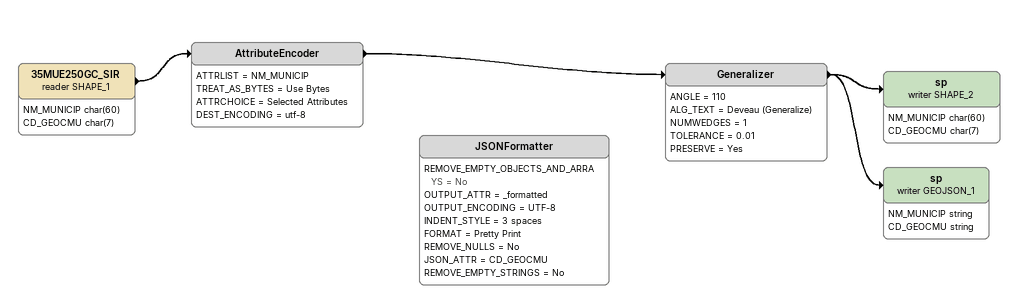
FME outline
35MUE250GC_SIR (reader SHAPE_1)
    attributes: NM_MUNICIP char(60), CD_GEOCMU char(7)
    -> AttributeEncoder
AttributeEncoder
    ATTRLIST = NM_MUNICIP
    TREAT_AS_BYTES = Use Bytes
    ATTRCHOICE = Selected Attributes
    DEST_ENCODING = utf-8
    -> Generalizer
Generalizer
    ANGLE = 110
    ALG_TEXT = Deveau (Generalize)
    NUMWEDGES = 1
    TOLERANCE = 0.01
    PRESERVE = Yes
    -> sp (writer SHAPE_2)
    -> sp (writer GEOJSON_1)
sp (writer SHAPE_2)
    attributes: NM_MUNICIP char(60), CD_GEOCMU char(7)
sp (writer GEOJSON_1)
    attributes: NM_MUNICIP string, CD_GEOCMU string
JSONFormatter
    REMOVE_EMPTY_OBJECTS_AND_ARRAYS = No
    OUTPUT_ATTR = _formatted
    OUTPUT_ENCODING = UTF-8
    INDENT_STYLE = 3 spaces
    FORMAT = Pretty Print
    REMOVE_NULLS = No
    JSON_ATTR = CD_GEOCMU
    REMOVE_EMPTY_STRINGS = No
